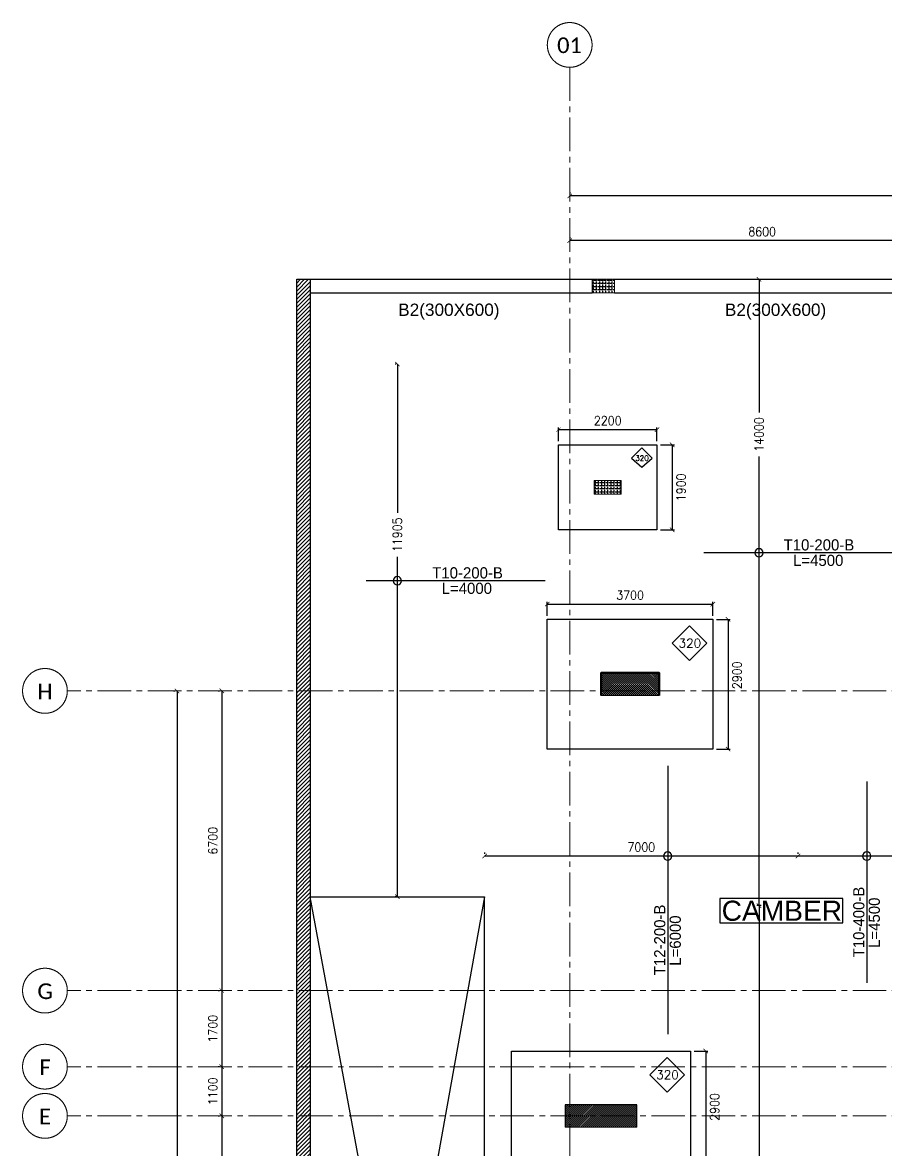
# Model space of a CAD drawing. Header units: millimetres. Extents: x -967280 to 3852, y 2833 to 1955156.
# Drawn here: x -653053 to -633752, y 503565 to 528777 of the extents above; entities that cross this region are included whole.
import ezdxf
from ezdxf.enums import TextEntityAlignment as Align

# ---------------------------------------------------------------- set-up
doc = ezdxf.new("R2010")
doc.units = ezdxf.units.MM
doc.header["$LTSCALE"] = 1000
doc.header["$PDMODE"] = 35
doc.header["$PDSIZE"] = 25
for name, pattern in [('$0$DASHED2', [0.375, 0.25, -0.125]), ('Columns_Structural070816$0$CENTER2', [1.125, 0.75, -0.125, 0.125, -0.125]), ('HRZN_Line-Ptrn-Sold', [9144001.0, 9144000.0, -1])]:
    doc.linetypes.add(name, pattern=pattern)
for name, color, linetype in [('_N-DIM 3', 7, 'Continuous'), ('B05-FIRST FLOOR PLAN$0$STR_ROOF RFT$0$S-SYMB', 30, 'Continuous'), ('R.C. footing', 4, 'Continuous'), ('S - BATH Hach', 1, 'Continuous'), ('S - col hach', 1, 'Continuous'), ('S - dot', 1, 'Continuous'), ('S -Beams', 2, 'Continuous'), ('S-TEXT', 2, 'Continuous'), ('SLAB', 210, 'Continuous')]:
    doc.layers.add(name, color=color, linetype=linetype)
for name, color, linetype, lineweight in [('A-AX-ATT-100', 7, 'HRZN_Line-Ptrn-Sold', 18), ('S - column', 6, 'Continuous', 60), ('ST-000-AXIS', 9, 'Columns_Structural070816$0$CENTER2', 9), ('ST-203-SLAB-TXT', 7, 'Continuous', 30), ('ST-RFT-BOT', 2, '$0$DASHED2', 30)]:
    doc.layers.add(name, color=color, linetype=linetype, lineweight=lineweight)
doc.styles.add('Arial', font='arial.ttf', dxfattribs={"height": 317.5})
doc.styles.add('B05-FIRST FLOOR PLAN$0$T25-100', font='STENCIL.shx', dxfattribs={"height": 250})
doc.styles.add('Calibri_2', font='calibri.ttf', dxfattribs={"height": 300})
doc.styles.add('ROMANC', font='romanc.shx')
doc.styles.add('TUNELNO', font='romans.shx', dxfattribs={"width": 0.9})
doc.styles.add('XREF-ST-FRAMING 1ST FLOOR$0$STRECTURAL', font='arial.ttf')
doc.dimstyles.new('Copy(2) of DSEC', dxfattribs={"dimtxt": 200, "dimasz": 100, "dimexe": 50, "dimexo": 80, "dimgap": 100, "dimtad": 1, "dimdec": 0, "dimrnd": 5, "dimzin": 0, "dimdsep": 46, "dimtxsty": 'TUNELNO', "dimblk": 'ARCHTICK', "dimcen": 0.09, "dimclrd": 1, "dimclre": 1, "dimclrt": 3, "dimadec": 0, "dimazin": 0, "dimtfac": 0.78125, "dimtdec": 0, "dimtix": 1, "dimtmove": 2, "dimatfit": 3, "dimldrblk": 'ARCHTICK', "dimfxl": 1, "dimtolj": 1, "dimtzin": 0, "dimarcsym": 0})

# ---------------------------------------------------------------- blocks, each defined once
blk = doc.blocks.new('_ArchTick')
at = {"color": 0, "linetype": 'ByBlock', "const_width": 0.15}
blk.add_lwpolyline([(-0.5, -0.5), (0.5, 0.5)], dxfattribs=at)
blk = doc.blocks.new('*D1085')
at = {"layer": '_N-DIM 3', "color": 1, "linetype": 'Continuous', "lineweight": -2, "ltscale": 30, "transparency": 16777216}
for p, q in [((-644709, 521142), (-644729, 521142)), ((-644679, 521142), (-644679, 517817)), ((-644679, 509237), (-644679, 516837)), ((-644709, 509237), (-644729, 509237))]:
    blk.add_line(p, q, dxfattribs=at)
at = {"layer": 'Defpoints', "color": 0, "linetype": 'Continuous', "ltscale": 30, "transparency": 16777216}
for p in [(-644679, 521142), (-644629, 521142), (-644629, 509237)]:
    blk.add_point(p, dxfattribs=at)
at = {"layer": '_N-DIM 3', "color": 1, "linetype": 'Continuous', "lineweight": -2, "ltscale": 30, "transparency": 16777216, "xscale": 100, "yscale": 100, "zscale": 100}
for p, rotation in [((-644679, 521142), 90), ((-644679, 509237), 270)]:
    blk.add_blockref('_ArchTick', p, dxfattribs=dict(at, rotation=rotation))
at = {"layer": '_N-DIM 3', "color": 3, "linetype": 'Continuous', "ltscale": 30, "transparency": 16777216, "insert": (-644679, 517327), "char_height": 200, "attachment_point": 5, "rotation": 90, "style": 'TUNELNO'}
blk.add_mtext('\\A1;11905', dxfattribs=at)
blk = doc.blocks.new('*D1046')
at = {"layer": '_N-DIM 3', "color": 1, "linetype": 'Continuous', "lineweight": -2, "ltscale": 30, "transparency": 16777216}
for p, q in [((-636550, 509038), (-636648, 509038)), ((-636598, 509038), (-636598, 501009)), ((-636598, 487037), (-636598, 500003)), ((-636550, 487037), (-636648, 487037))]:
    blk.add_line(p, q, dxfattribs=at)
at = {"layer": 'Defpoints', "color": 0, "linetype": 'Continuous', "ltscale": 30, "transparency": 16777216}
for p in [(-636470, 509038), (-636598, 487037), (-636470, 487037)]:
    blk.add_point(p, dxfattribs=at)
at = {"layer": '_N-DIM 3', "color": 1, "linetype": 'Continuous', "lineweight": -2, "ltscale": 30, "transparency": 16777216, "xscale": 100, "yscale": 100, "zscale": 100}
for p, rotation in [((-636598, 509038), 90), ((-636598, 487037), 270)]:
    blk.add_blockref('_ArchTick', p, dxfattribs=dict(at, rotation=rotation))
at = {"layer": '_N-DIM 3', "color": 3, "linetype": 'Continuous', "ltscale": 30, "transparency": 16777216, "insert": (-636598, 500506), "char_height": 200, "attachment_point": 5, "rotation": 90, "style": 'TUNELNO'}
blk.add_mtext('\\A1;22000', dxfattribs=at)
blk = doc.blocks.new('*D1047')
at = {"layer": '_N-DIM 3', "color": 1, "linetype": 'Continuous', "lineweight": -2, "ltscale": 30, "transparency": 16777216}
for p, q in [((-635729, 510225), (-635729, 510195)), ((-629729, 510145), (-635729, 510145)), ((-629729, 510225), (-629729, 510195))]:
    blk.add_line(p, q, dxfattribs=at)
at = {"layer": 'Defpoints', "color": 0, "linetype": 'Continuous', "ltscale": 30, "transparency": 16777216}
for p in [(-635729, 510145), (-635729, 510145), (-629729, 510145)]:
    blk.add_point(p, dxfattribs=at)
at = {"layer": '_N-DIM 3', "color": 1, "linetype": 'Continuous', "lineweight": -2, "ltscale": 30, "transparency": 16777216, "xscale": 100, "yscale": 100, "zscale": 100, "rotation": 180}
blk.add_blockref('_ArchTick', (-635729, 510145), dxfattribs=at)
at = {"layer": '_N-DIM 3', "color": 1, "linetype": 'Continuous', "lineweight": -2, "ltscale": 30, "transparency": 16777216, "xscale": 100, "yscale": 100, "zscale": 100}
blk.add_blockref('_ArchTick', (-629729, 510145), dxfattribs=at)
at = {"layer": '_N-DIM 3', "color": 3, "linetype": 'Continuous', "ltscale": 30, "transparency": 16777216, "insert": (-632729, 510345), "char_height": 200, "attachment_point": 5, "style": 'TUNELNO'}
blk.add_mtext('\\A1;6000', dxfattribs=at)
blk = doc.blocks.new('A$C46269fcd new')
at = {"layer": 'S - BATH Hach', "ltscale": 30, "transparency": 33554483}
h = blk.add_hatch(dxfattribs=at)
h.set_pattern_fill('ANSI31', color=1, scale=20)
h.set_pattern_definition([(45, (643184.17, -484711.8), (-44.9012806, 44.9012806), [])])
h.paths.add_polyline_path([(47835, 35800), (47835, -9200), (-6100, -9200), (-6100, 35800), (-5800, 35800), (-5800, -8900), (47535, -8900), (47535, 35800)])
at = {"layer": 'S - col hach', "true_color": 0xcd6928}
h = blk.add_hatch(dxfattribs=at)
h.set_pattern_fill('ANGLE', color=32, scale=10, angle=90)
h.set_pattern_definition([(90, (-414148.87, -510539.72), (-69.85, 4e-15), [50.8, -19.05]), (180, (-414148.87, -510539.72), (-9e-15, -69.85), [50.8, -19.05])])
h.paths.add_polyline_path([(550, 31300), (550, 31000), (1150, 31000), (1150, 31300)])
at = {"layer": 'R.C. footing'}
blk.add_line((-5800, 35800), (-5800, 35800), dxfattribs=at)
at = {"layer": 'R.C. footing', "color": 4, "ltscale": 30}
blk.add_lwpolyline([(47835, 35800), (47835, -9200), (-6100, -9200), (-6100, 35800), (-5800, 35800), (-5800, -8900), (47535, -8900), (47535, 35800)], close=True, dxfattribs=at)
at = {"layer": 'S - column', "lineweight": 15}
blk.add_lwpolyline([(550, 31300), (550, 31000), (1150, 31000), (1150, 31300)], close=True, dxfattribs=at)
blk = doc.blocks.new('FROM FOUNDATION TO UPPER LOWER BASEMENT_COLUMNS(new2)')
at = {"layer": 'S - col hach'}
h = blk.add_hatch(dxfattribs=at)
h.set_pattern_fill('ANSI31', color=256, scale=10, angle=90)
h.set_pattern_definition([(135, (1651950.9, 412690.996), (-22.4506403, -22.4506403), [])])
h.paths.add_polyline_path([(418899, 637440), (417599, 637440), (417599, 636940), (418899, 636940)])
h = blk.add_hatch(dxfattribs=at)
h.set_pattern_fill('ANSI31', color=256, scale=10)
h.set_pattern_definition([(45, (193250.144, -596912.31), (-22.4506403, 22.4506403), [])])
h.paths.add_polyline_path([(416799, 627290), (418399, 627290), (418399, 627790), (416799, 627790)])
at = {"layer": 'S - column', "lineweight": 15}
for points in [[(417599, 636940), (418899, 636940), (418899, 637440), (417599, 637440)], [(416799, 627790), (416799, 627290), (418399, 627290), (418399, 627790)]]:
    blk.add_lwpolyline(points, close=True, dxfattribs=at)
at = {"layer": 'ST-RFT-BOT', "color": 7, "linetype": 'Continuous', "lineweight": 50, "ltscale": 30}
blk.add_lwpolyline([(418899, 636940), (418899, 637440), (417599, 637440), (417599, 636940)], dxfattribs=at)
at = {"layer": 'ST-RFT-BOT', "color": 7, "linetype": 'Continuous', "ltscale": 30}
blk.add_lwpolyline([(418399, 627290), (418399, 627790), (416799, 627790), (416799, 627290)], dxfattribs=at)
blk = doc.blocks.new('str col s')
at = {"layer": 'S - col hach', "true_color": 0xcd6928}
h = blk.add_hatch(dxfattribs=at)
h.set_pattern_fill('ANGLE', color=32, scale=10, angle=90)
h.set_pattern_definition([(90, (613578.686, -423037.37), (-69.85, 4e-15), [50.8, -19.05]), (180, (613578.686, -423037.37), (-9e-15, -69.85), [50.8, -19.05])])
h.paths.add_polyline_path([(-26250, -300), (-26250, 0), (-26750, 0), (-26750, -300)])
at = {"layer": 'S - column', "lineweight": 15}
blk.add_lwpolyline([(-26250, 0), (-26750, 0), (-26750, -300), (-26250, -300)], close=True, dxfattribs=at)
blk = doc.blocks.new('*D1410')
at = {"layer": '_N-DIM 3', "color": 1, "linetype": 'Continuous', "lineweight": -2, "ltscale": 30, "transparency": 16777216}
for p, q in [((-641329, 515517), (-641329, 515827)), ((-641329, 515777), (-637629, 515777)), ((-637629, 515517), (-637629, 515827))]:
    blk.add_line(p, q, dxfattribs=at)
at = {"layer": 'Defpoints', "color": 0, "linetype": 'Continuous', "ltscale": 30, "transparency": 16777216}
for p in [(-637629, 515777), (-641329, 515437), (-637629, 515437)]:
    blk.add_point(p, dxfattribs=at)
at = {"layer": '_N-DIM 3', "color": 1, "linetype": 'Continuous', "lineweight": -2, "ltscale": 30, "transparency": 16777216, "xscale": 100, "yscale": 100, "zscale": 100, "rotation": 180}
blk.add_blockref('_ArchTick', (-641329, 515777), dxfattribs=at)
at = {"layer": '_N-DIM 3', "color": 1, "linetype": 'Continuous', "lineweight": -2, "ltscale": 30, "transparency": 16777216, "xscale": 100, "yscale": 100, "zscale": 100}
blk.add_blockref('_ArchTick', (-637629, 515777), dxfattribs=at)
at = {"layer": '_N-DIM 3', "color": 3, "linetype": 'Continuous', "ltscale": 30, "transparency": 16777216, "insert": (-639479, 515977), "char_height": 200, "attachment_point": 5, "style": 'TUNELNO'}
blk.add_mtext('\\A1;3700', dxfattribs=at)
blk = doc.blocks.new('*D1411')
at = {"layer": '_N-DIM 3', "color": 1, "linetype": 'Continuous', "lineweight": -2, "ltscale": 30, "transparency": 16777216}
for p, q in [((-637549, 515437), (-637240, 515437)), ((-637290, 515437), (-637290, 512537)), ((-637549, 512537), (-637240, 512537))]:
    blk.add_line(p, q, dxfattribs=at)
at = {"layer": 'Defpoints', "color": 0, "linetype": 'Continuous', "ltscale": 30, "transparency": 16777216}
for p in [(-637629, 515437), (-637629, 512537), (-637290, 512537)]:
    blk.add_point(p, dxfattribs=at)
at = {"layer": '_N-DIM 3', "color": 1, "linetype": 'Continuous', "lineweight": -2, "ltscale": 30, "transparency": 16777216, "xscale": 100, "yscale": 100, "zscale": 100}
for p, rotation in [((-637290, 515437), 90), ((-637290, 512537), 270)]:
    blk.add_blockref('_ArchTick', p, dxfattribs=dict(at, rotation=rotation))
at = {"layer": '_N-DIM 3', "color": 3, "linetype": 'Continuous', "ltscale": 30, "transparency": 16777216, "insert": (-637090, 514187), "char_height": 200, "attachment_point": 5, "rotation": 90, "style": 'TUNELNO'}
blk.add_mtext('\\A1;2900', dxfattribs=at)
blk = doc.blocks.new('*D1415')
at = {"layer": '_N-DIM 3', "color": 1, "linetype": 'Continuous', "lineweight": -2, "ltscale": 30, "transparency": 16777216}
for p, q in [((-638049, 505787), (-637740, 505787)), ((-637790, 505787), (-637790, 502887)), ((-638049, 502887), (-637740, 502887))]:
    blk.add_line(p, q, dxfattribs=at)
at = {"layer": 'Defpoints', "color": 0, "linetype": 'Continuous', "ltscale": 30, "transparency": 16777216}
for p in [(-638129, 505787), (-638129, 502887), (-637790, 502887)]:
    blk.add_point(p, dxfattribs=at)
at = {"layer": '_N-DIM 3', "color": 1, "linetype": 'Continuous', "lineweight": -2, "ltscale": 30, "transparency": 16777216, "xscale": 100, "yscale": 100, "zscale": 100}
for p, rotation in [((-637790, 505787), 90), ((-637790, 502887), 270)]:
    blk.add_blockref('_ArchTick', p, dxfattribs=dict(at, rotation=rotation))
at = {"layer": '_N-DIM 3', "color": 3, "linetype": 'Continuous', "ltscale": 30, "transparency": 16777216, "insert": (-637590, 504537), "char_height": 200, "attachment_point": 5, "rotation": 90, "style": 'TUNELNO'}
blk.add_mtext('\\A1;2900', dxfattribs=at)
blk = doc.blocks.new('*D1440')
at = {"layer": '_N-DIM 3', "color": 1, "linetype": 'Continuous', "lineweight": -2, "ltscale": 30, "transparency": 16777216}
for p, q in [((-641079, 519417), (-641079, 519727)), ((-641079, 519677), (-638879, 519677)), ((-638879, 519417), (-638879, 519727))]:
    blk.add_line(p, q, dxfattribs=at)
at = {"layer": 'Defpoints', "color": 0, "linetype": 'Continuous', "ltscale": 30, "transparency": 16777216}
for p in [(-638879, 519677), (-641079, 519337), (-638879, 519337)]:
    blk.add_point(p, dxfattribs=at)
at = {"layer": '_N-DIM 3', "color": 1, "linetype": 'Continuous', "lineweight": -2, "ltscale": 30, "transparency": 16777216, "xscale": 100, "yscale": 100, "zscale": 100, "rotation": 180}
blk.add_blockref('_ArchTick', (-641079, 519677), dxfattribs=at)
at = {"layer": '_N-DIM 3', "color": 1, "linetype": 'Continuous', "lineweight": -2, "ltscale": 30, "transparency": 16777216, "xscale": 100, "yscale": 100, "zscale": 100}
blk.add_blockref('_ArchTick', (-638879, 519677), dxfattribs=at)
at = {"layer": '_N-DIM 3', "color": 3, "linetype": 'Continuous', "ltscale": 30, "transparency": 16777216, "insert": (-639979, 519877), "char_height": 200, "attachment_point": 5, "style": 'TUNELNO'}
blk.add_mtext('\\A1;2200', dxfattribs=at)
blk = doc.blocks.new('*D1441')
at = {"layer": '_N-DIM 3', "color": 1, "linetype": 'Continuous', "lineweight": -2, "ltscale": 30, "transparency": 16777216}
for p, q in [((-638799, 519337), (-638490, 519337)), ((-638540, 519337), (-638540, 517437)), ((-638799, 517437), (-638490, 517437))]:
    blk.add_line(p, q, dxfattribs=at)
at = {"layer": 'Defpoints', "color": 0, "linetype": 'Continuous', "ltscale": 30, "transparency": 16777216}
for p in [(-638879, 519337), (-638879, 517437), (-638540, 517437)]:
    blk.add_point(p, dxfattribs=at)
at = {"layer": '_N-DIM 3', "color": 1, "linetype": 'Continuous', "lineweight": -2, "ltscale": 30, "transparency": 16777216, "xscale": 100, "yscale": 100, "zscale": 100}
for p, rotation in [((-638540, 519337), 90), ((-638540, 517437), 270)]:
    blk.add_blockref('_ArchTick', p, dxfattribs=dict(at, rotation=rotation))
at = {"layer": '_N-DIM 3', "color": 3, "linetype": 'Continuous', "ltscale": 30, "transparency": 16777216, "insert": (-638340, 518387), "char_height": 200, "attachment_point": 5, "rotation": 90, "style": 'TUNELNO'}
blk.add_mtext('\\A1;1900', dxfattribs=at)
blk = doc.blocks.new('*D1114')
at = {"layer": '_N-DIM 3', "color": 1, "linetype": 'Continuous', "lineweight": -2, "ltscale": 30, "transparency": 16777216}
for p, q in [((-636550, 523037), (-636648, 523037)), ((-636598, 523037), (-636598, 520059)), ((-636598, 509038), (-636598, 519079)), ((-636550, 509038), (-636648, 509038))]:
    blk.add_line(p, q, dxfattribs=at)
at = {"layer": 'Defpoints', "color": 0, "linetype": 'Continuous', "ltscale": 30, "transparency": 16777216}
for p in [(-636470, 523037), (-636598, 509038), (-636470, 509038)]:
    blk.add_point(p, dxfattribs=at)
at = {"layer": '_N-DIM 3', "color": 1, "linetype": 'Continuous', "lineweight": -2, "ltscale": 30, "transparency": 16777216, "xscale": 100, "yscale": 100, "zscale": 100}
for p, rotation in [((-636598, 523037), 90), ((-636598, 509038), 270)]:
    blk.add_blockref('_ArchTick', p, dxfattribs=dict(at, rotation=rotation))
at = {"layer": '_N-DIM 3', "color": 3, "linetype": 'Continuous', "ltscale": 30, "transparency": 16777216, "insert": (-636598, 519569), "char_height": 200, "attachment_point": 5, "rotation": 90, "style": 'TUNELNO'}
blk.add_mtext('\\A1;14000', dxfattribs=at)
blk = doc.blocks.new('*D1120')
at = {"layer": '_N-DIM 3', "color": 1, "linetype": 'Continuous', "lineweight": -2, "ltscale": 30, "transparency": 16777216}
for p, q in [((-642729, 510225), (-642729, 510195)), ((-635729, 510145), (-642729, 510145)), ((-635729, 510225), (-635729, 510195))]:
    blk.add_line(p, q, dxfattribs=at)
at = {"layer": 'Defpoints', "color": 0, "linetype": 'Continuous', "ltscale": 30, "transparency": 16777216}
for p in [(-642729, 510145), (-642729, 510145), (-635729, 510145)]:
    blk.add_point(p, dxfattribs=at)
at = {"layer": '_N-DIM 3', "color": 1, "linetype": 'Continuous', "lineweight": -2, "ltscale": 30, "transparency": 16777216, "xscale": 100, "yscale": 100, "zscale": 100, "rotation": 180}
blk.add_blockref('_ArchTick', (-642729, 510145), dxfattribs=at)
at = {"layer": '_N-DIM 3', "color": 1, "linetype": 'Continuous', "lineweight": -2, "ltscale": 30, "transparency": 16777216, "xscale": 100, "yscale": 100, "zscale": 100}
blk.add_blockref('_ArchTick', (-635729, 510145), dxfattribs=at)
at = {"layer": '_N-DIM 3', "color": 3, "linetype": 'Continuous', "ltscale": 30, "transparency": 16777216, "insert": (-639229, 510345), "char_height": 200, "attachment_point": 5, "style": 'TUNELNO'}
blk.add_mtext('\\A1;7000', dxfattribs=at)
blk = doc.blocks.new('Grid - HRZN_G-Datm-Grid-Head-1554275-FIRST FLOOR FFL_1_')
at = {"layer": 'A-AX-ATT-100'}
blk.add_circle((0, 0), 5, dxfattribs=at)
blk = doc.blocks.new('*D1495')
at = {"layer": '_N-DIM 3', "color": 1, "linetype": 'Continuous', "lineweight": -2, "ltscale": 30, "transparency": 16777216}
for p, q in [((516899, 747185), (516899, 747155)), ((525499, 747105), (516899, 747105)), ((525499, 747185), (525499, 747155))]:
    blk.add_line(p, q, dxfattribs=at)
at = {"layer": 'Defpoints', "color": 0, "linetype": 'Continuous', "ltscale": 30, "transparency": 16777216}
for p in [(516899, 747105), (516899, 747105), (525499, 747105)]:
    blk.add_point(p, dxfattribs=at)
at = {"layer": '_N-DIM 3', "color": 1, "linetype": 'Continuous', "lineweight": -2, "ltscale": 30, "transparency": 16777216, "xscale": 100, "yscale": 100, "zscale": 100, "rotation": 180}
blk.add_blockref('_ArchTick', (516899, 747105), dxfattribs=at)
at = {"layer": '_N-DIM 3', "color": 1, "linetype": 'Continuous', "lineweight": -2, "ltscale": 30, "transparency": 16777216, "xscale": 100, "yscale": 100, "zscale": 100}
blk.add_blockref('_ArchTick', (525499, 747105), dxfattribs=at)
at = {"layer": '_N-DIM 3', "color": 3, "linetype": 'Continuous', "ltscale": 30, "transparency": 16777216, "insert": (521199, 747305), "char_height": 200, "attachment_point": 5, "style": 'TUNELNO'}
blk.add_mtext('\\A1;8600', dxfattribs=at)
blk = doc.blocks.new('*D1496')
at = {"layer": '_N-DIM 3', "color": 1, "linetype": 'Continuous', "lineweight": -2, "ltscale": 30, "transparency": 16777216}
for p, q in [((516899, 748185), (516899, 748155)), ((563099, 748105), (516899, 748105)), ((563099, 748185), (563099, 748155))]:
    blk.add_line(p, q, dxfattribs=at)
at = {"layer": 'Defpoints', "color": 0, "linetype": 'Continuous', "ltscale": 30, "transparency": 16777216}
for p in [(516899, 748105), (516899, 748105), (563099, 748105)]:
    blk.add_point(p, dxfattribs=at)
at = {"layer": '_N-DIM 3', "color": 1, "linetype": 'Continuous', "lineweight": -2, "ltscale": 30, "transparency": 16777216, "xscale": 100, "yscale": 100, "zscale": 100, "rotation": 180}
blk.add_blockref('_ArchTick', (516899, 748105), dxfattribs=at)
at = {"layer": '_N-DIM 3', "color": 1, "linetype": 'Continuous', "lineweight": -2, "ltscale": 30, "transparency": 16777216, "xscale": 100, "yscale": 100, "zscale": 100}
blk.add_blockref('_ArchTick', (563099, 748105), dxfattribs=at)
at = {"layer": '_N-DIM 3', "color": 3, "linetype": 'Continuous', "ltscale": 30, "transparency": 16777216, "insert": (539999, 748305), "char_height": 200, "attachment_point": 5, "style": 'TUNELNO'}
blk.add_mtext('\\A1;46200', dxfattribs=at)
blk = doc.blocks.new('*D1505')
at = {"layer": '_N-DIM 3', "color": 1, "linetype": 'Continuous', "lineweight": -2, "ltscale": 30, "transparency": 16777216}
for p, q in [((509045, 737040), (509075, 737040)), ((509125, 737040), (509125, 730340)), ((509045, 730340), (509075, 730340))]:
    blk.add_line(p, q, dxfattribs=at)
at = {"layer": 'Defpoints', "color": 0, "linetype": 'Continuous', "ltscale": 30, "transparency": 16777216}
for p in [(509125, 737040), (509125, 730340), (509125, 730340)]:
    blk.add_point(p, dxfattribs=at)
at = {"layer": '_N-DIM 3', "color": 1, "linetype": 'Continuous', "lineweight": -2, "ltscale": 30, "transparency": 16777216, "xscale": 100, "yscale": 100, "zscale": 100}
for p, rotation in [((509125, 737040), 90), ((509125, 730340), 270)]:
    blk.add_blockref('_ArchTick', p, dxfattribs=dict(at, rotation=rotation))
at = {"layer": '_N-DIM 3', "color": 3, "linetype": 'Continuous', "ltscale": 30, "transparency": 16777216, "insert": (508925, 733690), "char_height": 200, "attachment_point": 5, "rotation": 90, "style": 'TUNELNO'}
blk.add_mtext('\\A1;6700', dxfattribs=at)
blk = doc.blocks.new('*D1506')
at = {"layer": '_N-DIM 3', "color": 1, "linetype": 'Continuous', "lineweight": -2, "ltscale": 30, "transparency": 16777216}
for p, q in [((509045, 730340), (509075, 730340)), ((509125, 730340), (509125, 728640)), ((509045, 728640), (509075, 728640))]:
    blk.add_line(p, q, dxfattribs=at)
at = {"layer": 'Defpoints', "color": 0, "linetype": 'Continuous', "ltscale": 30, "transparency": 16777216}
for p in [(509125, 730340), (509125, 728640), (509125, 728640)]:
    blk.add_point(p, dxfattribs=at)
at = {"layer": '_N-DIM 3', "color": 1, "linetype": 'Continuous', "lineweight": -2, "ltscale": 30, "transparency": 16777216, "xscale": 100, "yscale": 100, "zscale": 100}
for p, rotation in [((509125, 730340), 90), ((509125, 728640), 270)]:
    blk.add_blockref('_ArchTick', p, dxfattribs=dict(at, rotation=rotation))
at = {"layer": '_N-DIM 3', "color": 3, "linetype": 'Continuous', "ltscale": 30, "transparency": 16777216, "insert": (508925, 729490), "char_height": 200, "attachment_point": 5, "rotation": 90, "style": 'TUNELNO'}
blk.add_mtext('\\A1;1700', dxfattribs=at)
blk = doc.blocks.new('*D1507')
at = {"layer": '_N-DIM 3', "color": 1, "linetype": 'Continuous', "lineweight": -2, "ltscale": 30, "transparency": 16777216}
for p, q in [((509045, 728640), (509075, 728640)), ((509125, 728640), (509125, 727540)), ((509045, 727540), (509075, 727540))]:
    blk.add_line(p, q, dxfattribs=at)
at = {"layer": 'Defpoints', "color": 0, "linetype": 'Continuous', "ltscale": 30, "transparency": 16777216}
for p in [(509125, 728640), (509125, 727540), (509125, 727540)]:
    blk.add_point(p, dxfattribs=at)
at = {"layer": '_N-DIM 3', "color": 1, "linetype": 'Continuous', "lineweight": -2, "ltscale": 30, "transparency": 16777216, "xscale": 100, "yscale": 100, "zscale": 100}
for p, rotation in [((509125, 728640), 90), ((509125, 727540), 270)]:
    blk.add_blockref('_ArchTick', p, dxfattribs=dict(at, rotation=rotation))
at = {"layer": '_N-DIM 3', "color": 3, "linetype": 'Continuous', "ltscale": 30, "transparency": 16777216, "insert": (508925, 728090), "char_height": 200, "attachment_point": 5, "rotation": 90, "style": 'TUNELNO'}
blk.add_mtext('\\A1;1100', dxfattribs=at)
blk = doc.blocks.new('*D1508')
at = {"layer": '_N-DIM 3', "color": 1, "linetype": 'Continuous', "lineweight": -2, "ltscale": 30, "transparency": 16777216}
for p, q in [((509045, 727540), (509075, 727540)), ((509125, 727540), (509125, 719940)), ((509045, 719940), (509075, 719940))]:
    blk.add_line(p, q, dxfattribs=at)
at = {"layer": 'Defpoints', "color": 0, "linetype": 'Continuous', "ltscale": 30, "transparency": 16777216}
for p in [(509125, 727540), (509125, 719940), (509125, 719940)]:
    blk.add_point(p, dxfattribs=at)
at = {"layer": '_N-DIM 3', "color": 1, "linetype": 'Continuous', "lineweight": -2, "ltscale": 30, "transparency": 16777216, "xscale": 100, "yscale": 100, "zscale": 100}
for p, rotation in [((509125, 727540), 90), ((509125, 719940), 270)]:
    blk.add_blockref('_ArchTick', p, dxfattribs=dict(at, rotation=rotation))
at = {"layer": '_N-DIM 3', "color": 3, "linetype": 'Continuous', "ltscale": 30, "transparency": 16777216, "insert": (508925, 723740), "char_height": 200, "attachment_point": 5, "rotation": 90, "style": 'TUNELNO'}
blk.add_mtext('\\A1;7600', dxfattribs=at)
blk = doc.blocks.new('*D1512')
at = {"layer": '_N-DIM 3', "color": 1, "linetype": 'Continuous', "lineweight": -2, "ltscale": 30, "transparency": 16777216}
for p, q in [((508045, 737040), (508075, 737040)), ((508125, 737040), (508125, 710440)), ((508045, 710440), (508075, 710440))]:
    blk.add_line(p, q, dxfattribs=at)
at = {"layer": 'Defpoints', "color": 0, "linetype": 'Continuous', "ltscale": 30, "transparency": 16777216}
for p in [(508125, 737040), (508125, 710440), (508125, 710440)]:
    blk.add_point(p, dxfattribs=at)
at = {"layer": '_N-DIM 3', "color": 1, "linetype": 'Continuous', "lineweight": -2, "ltscale": 30, "transparency": 16777216, "xscale": 100, "yscale": 100, "zscale": 100}
for p, rotation in [((508125, 737040), 90), ((508125, 710440), 270)]:
    blk.add_blockref('_ArchTick', p, dxfattribs=dict(at, rotation=rotation))
at = {"layer": '_N-DIM 3', "color": 3, "linetype": 'Continuous', "ltscale": 30, "transparency": 16777216, "insert": (507925, 723740), "char_height": 200, "attachment_point": 5, "rotation": 90, "style": 'TUNELNO'}
blk.add_mtext('\\A1;26600', dxfattribs=at)
blk = doc.blocks.new('AXES-00')
at = {"layer": 'ST-000-AXIS'}
for p, q in [((516898.9, 750979.6), (516898.9, 695813.8)), ((575723.2, 737039.7), (505674.3, 737039.7)), ((575723.2, 730339.7), (505674.3, 730339.7)), ((575723.2, 728639.7), (505674.3, 728639.7)), ((575723.2, 727539.7), (505674.3, 727539.7))]:
    blk.add_line(p, q, dxfattribs=at)
at = {"layer": 'A-AX-ATT-100'}
for p, xscale, yscale, zscale, rotation in [((516898.9, 751479.6), 99.99999999999993, 99.99999999999993, 99.99999999999993, 180), ((505174.3, 737039.7), 100.0000000000001, 100.0000000000001, 100.0000000000001, 90), ((505174.3, 730339.7), 100.0000000000001, 100.0000000000001, 100.0000000000001, 90), ((505174.3, 728639.7), 100.0000000000001, 100.0000000000001, 100.0000000000001, 90), ((505174.3, 727539.7), 100.0000000000001, 100.0000000000001, 100.0000000000001, 90)]:
    blk.add_blockref('Grid - HRZN_G-Datm-Grid-Head-1554275-FIRST FLOOR FFL_1_', p, dxfattribs=dict(at, xscale=xscale, yscale=yscale, zscale=zscale, rotation=rotation))
at = {"layer": 'A-AX-ATT-100', "linetype": 'Continuous', "lineweight": 13, "char_height": 350, "attachment_point": 1, "style": 'Calibri_2'}
for s, insert, width in [('01', (516618, 751647.5), 673.417), ('H', (505005.2, 737201), 416.877), ('G', (505005.2, 730501), 416.877), ('F', (505051.7, 728801), 304.641), ('E', (505041.7, 727701), 328.692)]:
    blk.add_mtext(s, dxfattribs=dict(at, insert=insert, width=width))
at = {"layer": '_N-DIM 3', "color": 3, "linetype": 'Continuous', "ltscale": 30}
for base, p1, p2, picture, middle in [((516898.9, 748104.7), (563098.9, 748104.7), (516898.9, 748104.7), '*D1496', (539998.9, 748304.7)), ((516898.9, 747104.7), (525498.9, 747104.7), (516898.9, 747104.7), '*D1495', (521198.9, 747304.7))]:
    dim = blk.add_linear_dim(base=base, p1=p1, p2=p2, dimstyle='Copy(2) of DSEC', dxfattribs=at)
    dim.commit()
    dim.dimension.update_dxf_attribs({"geometry": picture, "text_midpoint": middle})
for base, p1, p2, picture, middle in [((508125, 710439.7), (508125, 737039.7), (508125, 710439.7), '*D1512', (507925, 723739.7)), ((509125, 730339.7), (509125, 737039.7), (509125, 730339.7), '*D1505', (508925, 733689.7)), ((509125, 728639.7), (509125, 730339.7), (509125, 728639.7), '*D1506', (508925, 729489.7)), ((509125, 727539.7), (509125, 728639.7), (509125, 727539.7), '*D1507', (508925, 728089.7)), ((509125, 719939.7), (509125, 727539.7), (509125, 719939.7), '*D1508', (508925, 723739.7))]:
    dim = blk.add_linear_dim(base=base, p1=p1, p2=p2, angle=90, dimstyle='Copy(2) of DSEC', dxfattribs=at)
    dim.commit()
    dim.dimension.update_dxf_attribs({"geometry": picture, "text_midpoint": middle})

msp = doc.modelspace()

# ---------------------------------------------------------------- linework, layer by layer
at = {"layer": 'B05-FIRST FLOOR PLAN$0$STR_ROOF RFT$0$S-SYMB', "extrusion": (0, 0, -1)}
for centre in [(636598.1, 516923.8), (644678.7, 516298.6), (638639, 510144.8), (634191.8, 510144.8)]:
    msp.add_circle(centre, 92.8, dxfattribs=at)
at = {"layer": 'S - dot'}
for p, q in [((-642728.7, 488137.4), (-646628.7, 509237.4)), ((-642728.7, 509237.4), (-646528.7, 488137.4))]:
    msp.add_line(p, q, dxfattribs=at)
at = {"layer": 'S -Beams', "ltscale": 30}
for p, q in [((-646628.7, 523037.4), (-640328.7, 523037.4)), ((-639828.7, 523037.4), (-632528.7, 523037.4)), ((-646628.7, 522737.4), (-640328.7, 522737.4)), ((-639828.7, 522737.4), (-632528.7, 522737.4))]:
    msp.add_line(p, q, dxfattribs=at)
at = {"layer": 'S -Beams'}
for p in [(-646628.7, 509237.4), (-642728.7, 488137.4)]:
    msp.add_line(p, (-642728.7, 509237.4), dxfattribs=at)
at = {"layer": 'S-TEXT', "color": 7, "true_color": 0xffffff}
for points in [[(-639217.2, 518838.9), (-638984.9, 519041.2), (-639217.2, 519273.5), (-639449.4, 519041.2)], [(-638148.9, 514519.6), (-637761.8, 514906.8), (-638148.9, 515293.9), (-638536.1, 514906.8)], [(-638648.9, 504869.6), (-638261.8, 505256.8), (-638648.9, 505643.9), (-639036.1, 505256.8)]]:
    msp.add_lwpolyline(points, close=True, dxfattribs=at)
at = {"layer": 'S-TEXT', "color": 3}
msp.add_lwpolyline([(-637476.3, 508655.5), (-634728.4, 508655.5), (-634728.4, 509199.6), (-637476.3, 509199.6)], close=True, dxfattribs=at)
at = {"layer": 'SLAB', "color": 2, "linetype": 'Continuous', "ltscale": 30}
for points in [[(-641078.7, 519337.4), (-638878.7, 519337.4), (-638878.7, 517437.4), (-641078.7, 517437.4)], [(-641328.7, 515437.4), (-637628.7, 515437.4), (-637628.7, 512537.4), (-641328.7, 512537.4)], [(-642128.7, 505787.4), (-638128.7, 505787.4), (-638128.7, 502887.4), (-642128.7, 502887.4)]]:
    msp.add_lwpolyline(points, close=True, dxfattribs=at)
at = {"layer": 'ST-RFT-BOT', "ltscale": 30}
for p, q in [((-633328.7, 516923.8), (-637828.7, 516923.8)), ((-641378.7, 516298.6), (-645378.7, 516298.6)), ((-638639, 512162.4), (-638639, 506162.4)), ((-634191.8, 511812.4), (-634191.8, 507312.4))]:
    msp.add_line(p, q, dxfattribs=at)

# ---------------------------------------------------------------- block references
at = {"layer": 'S - column', "color": 7, "true_color": 0xffffff}
msp.add_blockref('A$C46269fcd new', (-640828.7, 487237.4), dxfattribs=at)
at = {"layer": 'S - column'}
msp.add_blockref('FROM FOUNDATION TO UPPER LOWER BASEMENT_COLUMNS(new2)', (-1057727.6, -123202.4), dxfattribs=at)
at = {"layer": 'S -Beams'}
msp.add_blockref('AXES-00', (-1157727.6, -223202.4), dxfattribs=at)
at = {"layer": 'ST-RFT-BOT', "color": 1, "linetype": 'Continuous'}
msp.add_blockref('str col s', (-613578.7, 523037.4), dxfattribs=at)

# ---------------------------------------------------------------- texts
at = {"layer": 'S-TEXT', "color": 3, "attachment_point": 1, "style": 'ROMANC'}
for width, gutter_width, insert, char_height in [(355714.721, 588, (-639365, 519098.8), 117.6), (592857.868, 980, (-638395.4, 515002.8), 196), (592857.868, 980, (-638895.4, 505352.8), 196)]:
    msp.add_mtext_dynamic_manual_height_columns('320', width=width, gutter_width=gutter_width, heights=[0], dxfattribs=dict(at, insert=insert, char_height=char_height))
at = {"layer": 'S-TEXT', "color": 3, "insert": (-636088.4, 508919.9), "char_height": 450.01, "attachment_point": 5, "style": 'Arial'}
msp.add_mtext('\\A1;CAMBER', dxfattribs=at)
at = {"layer": 'ST-203-SLAB-TXT', "style": 'XREF-ST-FRAMING 1ST FLOOR$0$STRECTURAL'}
for p in [(-643528.7, 522357.6), (-636228.7, 522357.6)]:
    msp.add_text('B2(300X600)', height=275, dxfattribs=at).set_placement(p, align=Align.MIDDLE_CENTER)
at = {"layer": 'ST-203-SLAB-TXT', "style": 'B05-FIRST FLOOR PLAN$0$T25-100'}
for s, p in [('T10-200-B', (-636049.5, 516976.6)), ('L=4500', (-635838.1, 516630.2)), ('T10-200-B', (-643901, 516351.3)), ('L=4000', (-643689.6, 516005))]:
    msp.add_text(s, height=250, dxfattribs=at).set_placement(p)
for s, p in [('T10-400-B', (-634244.6, 507881.5)), ('T12-200-B', (-638691.8, 507481.5)), ('L=4500', (-633898.2, 508092.8)), ('L=6000', (-638345.4, 507692.8))]:
    msp.add_text(s, height=250, rotation=90, dxfattribs=at).set_placement(p)

# ---------------------------------------------------------------- dimensions: what is measured, and where the dimension line sits
at = {"layer": '_N-DIM 3', "color": 6, "linetype": 'Continuous', "ltscale": 30}
for base, p1, p2, picture, middle in [((-636598.1, 509037.7), (-636470.2, 523037.4), (-636470.2, 509037.7), '*D1114', (-636598.1, 519569)), ((-644678.7, 521141.7), (-644628.7, 509237.5), (-644628.7, 521141.7), '*D1085', (-644678.7, 517327.4)), ((-638539.6, 517437.4), (-638878.7, 519337.4), (-638878.7, 517437.4), '*D1441', (-638339.6, 518387.4)), ((-637289.6, 512537.4), (-637628.7, 515437.4), (-637628.7, 512537.4), '*D1411', (-637089.6, 514187.4)), ((-636598.1, 487037.4), (-636470.2, 509037.7), (-636470.2, 487037.4), '*D1046', (-636598.1, 500506.3)), ((-637789.6, 502887.4), (-638128.7, 505787.4), (-638128.7, 502887.4), '*D1415', (-637589.6, 504537.4))]:
    dim = msp.add_linear_dim(base=base, p1=p1, p2=p2, angle=90, dimstyle='Copy(2) of DSEC', dxfattribs=at)
    dim.commit()
    dim.dimension.update_dxf_attribs({"geometry": picture, "text_midpoint": middle, "dimtype": 160})
for base, p1, p2, picture, middle in [((-638878.7, 519676.5), (-641078.7, 519337.4), (-638878.7, 519337.4), '*D1440', (-639978.7, 519876.5)), ((-637628.7, 515776.5), (-641328.7, 515437.4), (-637628.7, 515437.4), '*D1410', (-639478.7, 515976.5)), ((-642728.7, 510144.8), (-635728.7, 510144.8), (-642728.7, 510144.8), '*D1120', (-639228.7, 510344.8)), ((-635728.7, 510144.8), (-629728.7, 510144.8), (-635728.7, 510144.8), '*D1047', (-632728.7, 510344.8))]:
    dim = msp.add_linear_dim(base=base, p1=p1, p2=p2, dimstyle='Copy(2) of DSEC', dxfattribs=at)
    dim.commit()
    dim.dimension.update_dxf_attribs({"geometry": picture, "text_midpoint": middle})

doc.saveas('drawing.dxf')
